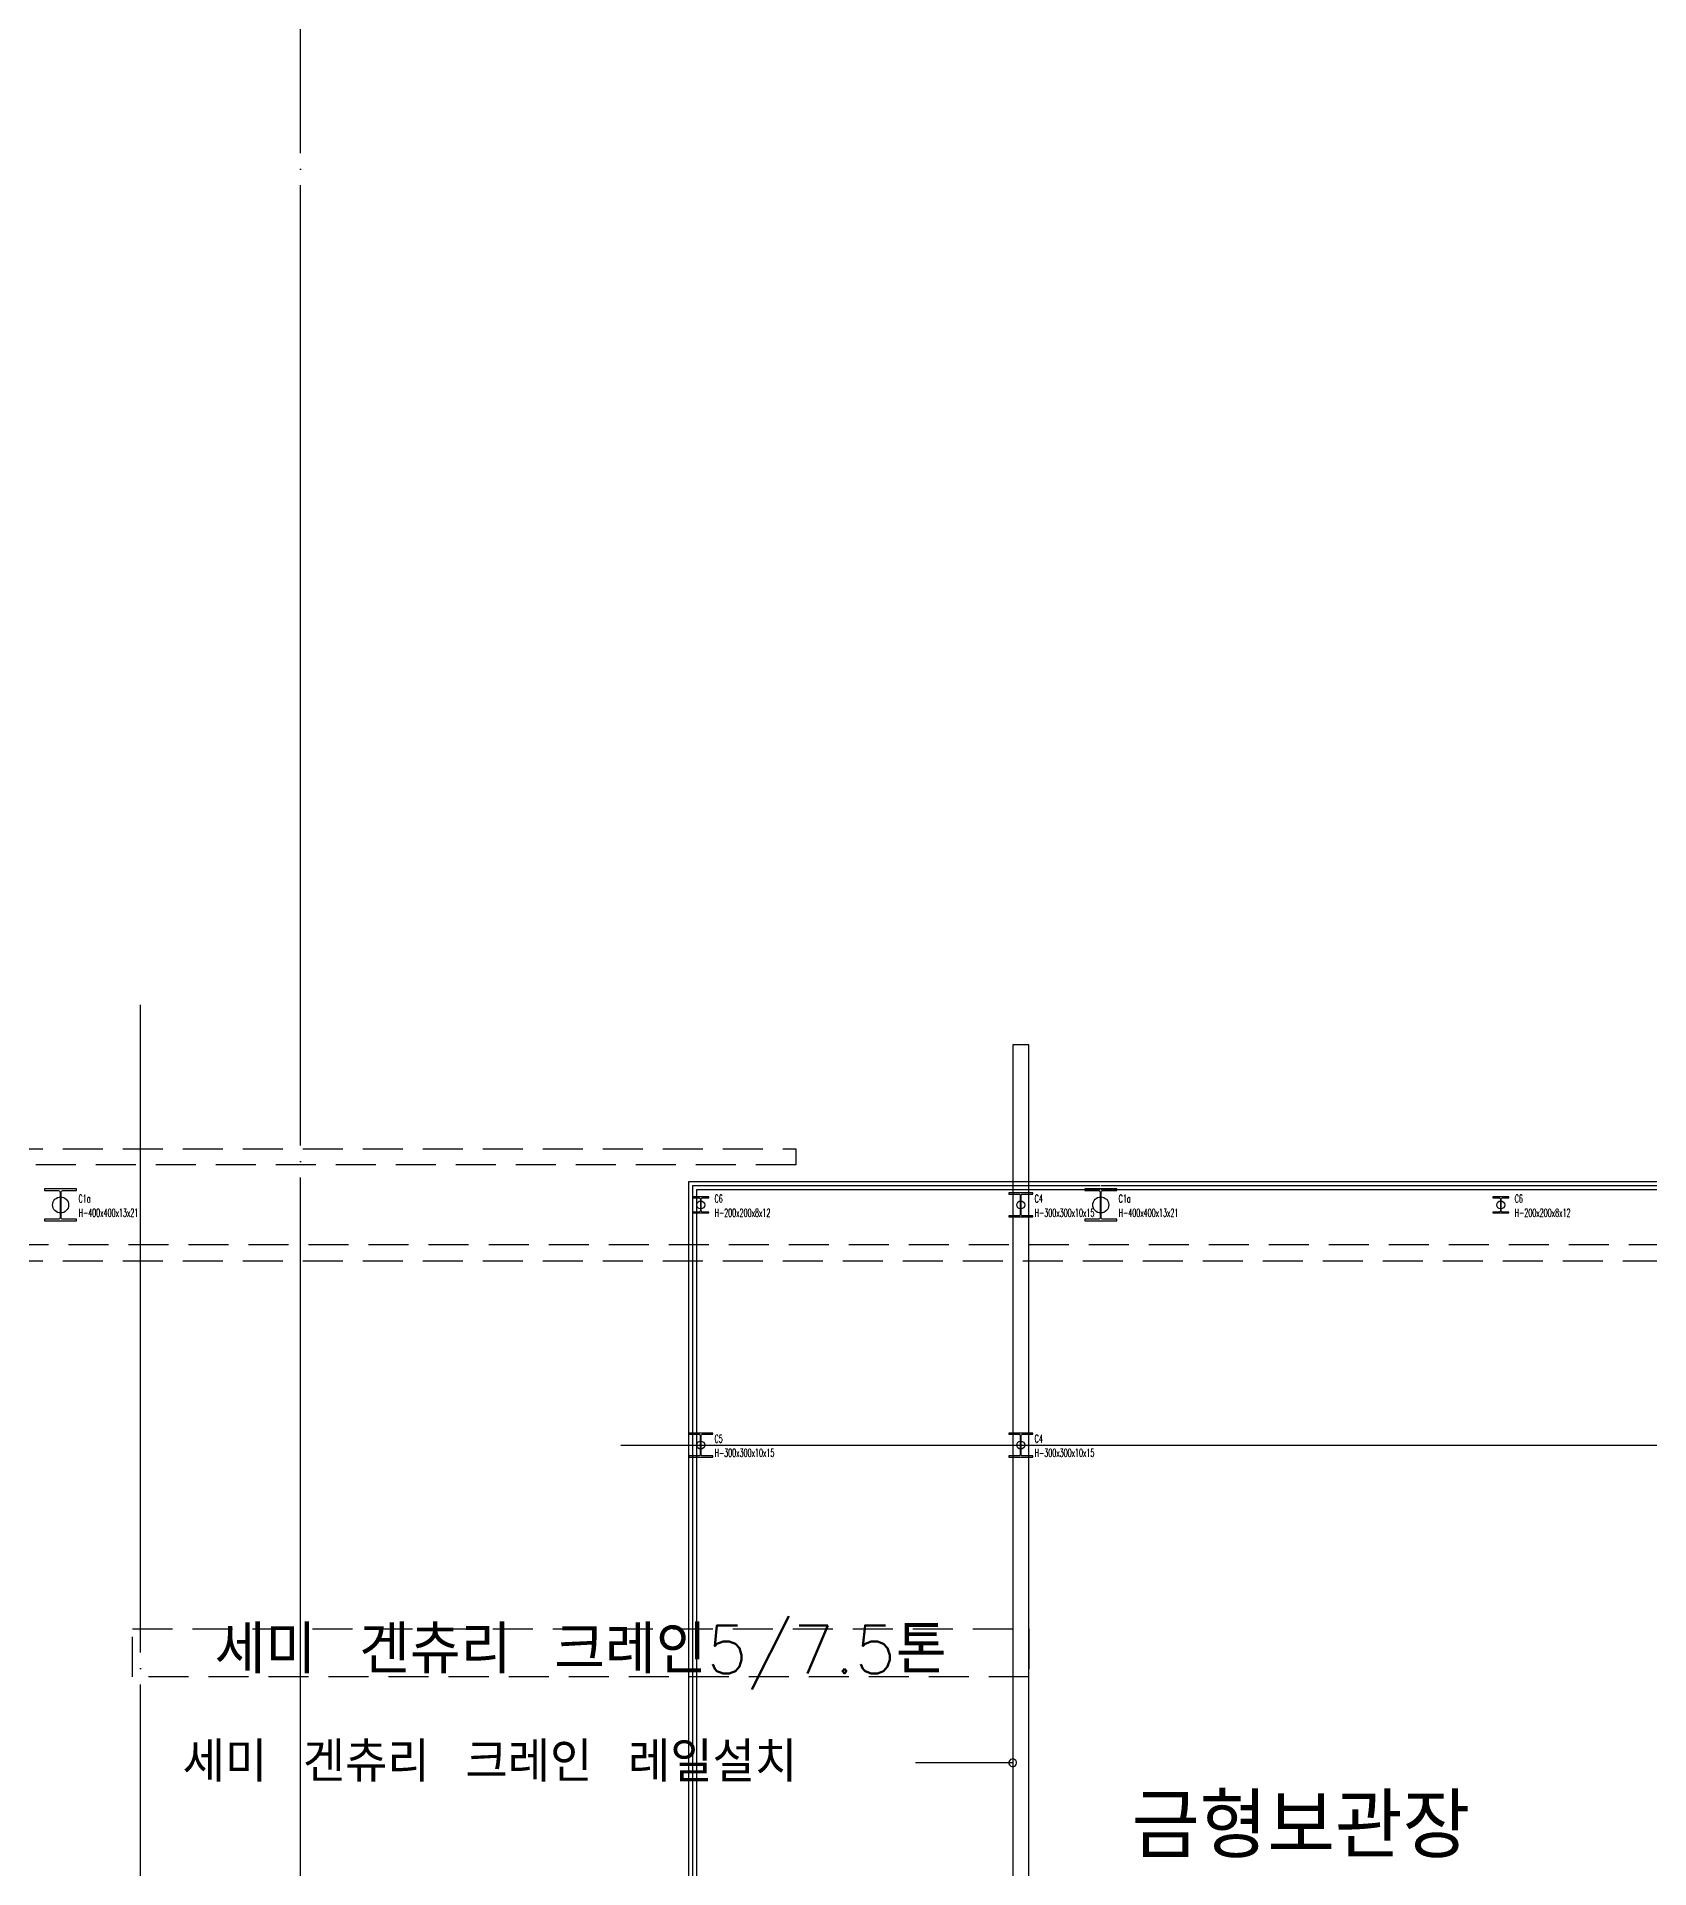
# Model space of a CAD drawing. Header units: millimetres. Extents: x 10462777 to 22643323, y 453826 to 1389191.
# Drawn here: x 11488073 to 11508231, y 582117 to 605007 of the extents above; entities that cross this region are included whole.
import ezdxf
from ezdxf.enums import TextEntityAlignment as Align

# ---------------------------------------------------------------- set-up
doc = ezdxf.new("R2010")
doc.units = ezdxf.units.MM
doc.header["$LTSCALE"] = 200
doc.header["$MEASUREMENT"] = 0
doc.linetypes.add('CEN', pattern=[62, 60, -1, 0, -1])
doc.linetypes.add('HIDDEN', pattern=[3.75, 2.5, -1.25])
for name, color, linetype in [('CEN', 1, 'CONTINUOUS'), ('CEN2', 8, 'CEN'), ('COL', 2, 'CONTINUOUS'), ('EL', 9, 'CONTINUOUS'), ('lea', 7, 'CONTINUOUS'), ('panel', 4, 'CONTINUOUS'), ('tab6', 5, 'HIDDEN'), ('TEXT', 7, 'CONTINUOUS')]:
    doc.layers.add(name, color=color, linetype=linetype)
doc.layers.add('No_Print', color=153, linetype='CONTINUOUS', plot=False)
doc.styles.add('a1', font='txt.shx ', dxfattribs={"height": 300, "bigfont": ' whgtxt.shx'})
doc.styles.add('HYwulM', font='txt.shx ', dxfattribs={"bigfont": ' whgtxt.shx'})
doc.styles.add('HY울릉도L', font='txt.shx ', dxfattribs={"bigfont": ' whgtxt.shx'})

msp = doc.modelspace()

# ---------------------------------------------------------------- linework, layer by layer
at = {"layer": 'CEN', "color": 253, "ltscale": 10}
msp.add_line((11495373.2949, 587407.23366), (11513704.26752, 587407.23366), dxfattribs=at)
at = {"layer": 'CEN2', "color": 253}
for p, q in [((11491373.2949, 566349.28543), (11491373.2949, 613829.28543)), ((11489373.2949, 560014.35276), (11489373.2949, 592907.23366))]:
    msp.add_line(p, q, dxfattribs=at)
at = {"layer": 'COL', "color": 253}
for points in [[(11488366.7949, 590250.23366, -0.4142135624), (11488344.7949, 590228.23366), (11488173.2949, 590228.23366), (11488173.2949, 590207.23366), (11488573.2949, 590207.23366), (11488573.2949, 590228.23366), (11488401.7949, 590228.23366, -0.4142135624), (11488379.7949, 590250.23366), (11488379.7949, 590564.23366, -0.4142135624), (11488401.7949, 590586.23366), (11488573.2949, 590586.23366), (11488573.2949, 590607.23366), (11488173.2949, 590607.23366), (11488173.2949, 590586.23366), (11488344.7949, 590586.23366, -0.4142135624), (11488366.7949, 590564.23366)], [(11501366.7949, 590250.23366, -0.4142135624), (11501344.7949, 590228.23366), (11501173.2949, 590228.23366), (11501173.2949, 590207.23366), (11501573.2949, 590207.23366), (11501573.2949, 590228.23366), (11501401.7949, 590228.23366, -0.4142135624), (11501379.7949, 590250.23366), (11501379.7949, 590564.23366, -0.4142135624), (11501401.7949, 590586.23366), (11501573.2949, 590586.23366), (11501573.2949, 590607.23366), (11501173.2949, 590607.23366), (11501173.2949, 590586.23366), (11501344.7949, 590586.23366, -0.4142135624), (11501366.7949, 590564.23366)], [(11496369.2949, 590335.23366, -0.4142135624), (11496353.2949, 590319.23366), (11496273.2949, 590319.23366), (11496273.2949, 590307.23366), (11496473.2949, 590307.23366), (11496473.2949, 590319.23366), (11496393.2949, 590319.23366, -0.4142135624), (11496377.2949, 590335.23366), (11496377.2949, 590479.23366, -0.4142135624), (11496393.2949, 590495.23366), (11496473.2949, 590495.23366), (11496473.2949, 590507.23366), (11496273.2949, 590507.23366), (11496273.2949, 590495.23366), (11496353.2949, 590495.23366, -0.4142135624), (11496369.2949, 590479.23366)], [(11500368.2949, 590288.23366, -0.4142135624), (11500352.2949, 590272.23366), (11500223.2949, 590272.23366), (11500223.2949, 590257.23366), (11500523.2949, 590257.23366), (11500523.2949, 590272.23366), (11500394.2949, 590272.23366, -0.4142135624), (11500378.2949, 590288.23366), (11500378.2949, 590526.23366, -0.4142135624), (11500394.2949, 590542.23366), (11500523.2949, 590542.23366), (11500523.2949, 590557.23366), (11500223.2949, 590557.23366), (11500223.2949, 590542.23366), (11500352.2949, 590542.23366, -0.4142135624), (11500368.2949, 590526.23366)], [(11506369.2949, 590335.23366, -0.4142135624), (11506353.2949, 590319.23366), (11506273.2949, 590319.23366), (11506273.2949, 590307.23366), (11506473.2949, 590307.23366), (11506473.2949, 590319.23366), (11506393.2949, 590319.23366, -0.4142135624), (11506377.2949, 590335.23366), (11506377.2949, 590479.23366, -0.4142135624), (11506393.2949, 590495.23366), (11506473.2949, 590495.23366), (11506473.2949, 590507.23366), (11506273.2949, 590507.23366), (11506273.2949, 590495.23366), (11506353.2949, 590495.23366, -0.4142135624), (11506369.2949, 590479.23366)], [(11496368.2949, 587288.23366, -0.4142135624), (11496352.2949, 587272.23366), (11496223.2949, 587272.23366), (11496223.2949, 587257.23366), (11496523.2949, 587257.23366), (11496523.2949, 587272.23366), (11496394.2949, 587272.23366, -0.4142135624), (11496378.2949, 587288.23366), (11496378.2949, 587526.23366, -0.4142135624), (11496394.2949, 587542.23366), (11496523.2949, 587542.23366), (11496523.2949, 587557.23366), (11496223.2949, 587557.23366), (11496223.2949, 587542.23366), (11496352.2949, 587542.23366, -0.4142135624), (11496368.2949, 587526.23366)], [(11500368.2949, 587288.23366, -0.4142135624), (11500352.2949, 587272.23366), (11500223.2949, 587272.23366), (11500223.2949, 587257.23366), (11500523.2949, 587257.23366), (11500523.2949, 587272.23366), (11500394.2949, 587272.23366, -0.4142135624), (11500378.2949, 587288.23366), (11500378.2949, 587526.23366, -0.4142135624), (11500394.2949, 587542.23366), (11500523.2949, 587542.23366), (11500523.2949, 587557.23366), (11500223.2949, 587557.23366), (11500223.2949, 587542.23366), (11500352.2949, 587542.23366, -0.4142135624), (11500368.2949, 587526.23366)]]:
    msp.add_lwpolyline(points, format="xyb", close=True, dxfattribs=at)
at = {"layer": 'EL', "color": 253, "ltscale": 10}
for p, q in [((11496273.2949, 574732.23366), (11496273.2949, 590651.23366)), ((11496273.2949, 590651.23366), (11501367.2949, 590651.23366)), ((11496323.2949, 574782.23366), (11496323.2949, 590601.23366)), ((11496323.2949, 590601.23366), (11501367.2949, 590601.23366)), ((11501379.2949, 590651.23366), (11511638.29521, 590651.23366)), ((11501379.2949, 590601.23366), (11511123.2949, 590601.23366))]:
    msp.add_line(p, q, dxfattribs=at)
at = {"layer": 'lea', "color": 253}
msp.add_line((11500273.2949, 583437.35789), (11499058.7081, 583437.35789), dxfattribs=at)
for start, end in [(330.3588154, 150.3588154), (150.3588154, 330.3588154)]:
    msp.add_arc((11500273.2949, 583437.35789), 48.21429, start, end, dxfattribs=at)
at = {"layer": 'No_Print', "color": 253}
for centre, radius in [((11488373.2949, 590407.23366), 100), ((11496373.2949, 590407.23366), 50), ((11500373.2949, 590407.23366), 50), ((11501373.2949, 590407.23366), 100), ((11506373.2949, 590407.23366), 50), ((11496373.2949, 587407.23366), 50), ((11500373.2949, 587407.23366), 50)]:
    msp.add_circle(centre, radius, dxfattribs=at)
at = {"layer": 'panel', "color": 253}
for p, q in [((11496223.2949, 574682.23366), (11496223.2949, 590701.23366)), ((11496223.2949, 590701.23366), (11511638.29521, 590701.23366))]:
    msp.add_line(p, q, dxfattribs=at)
at = {"layer": 'tab6', "color": 253, "linetype": 'Continuous'}
for p, q in [((11500473.2949, 592407.23366), (11500273.2949, 592407.23366)), ((11500273.2949, 592407.23366), (11500273.2949, 568907.23366)), ((11500473.2949, 568907.23366), (11500473.2949, 592407.23366))]:
    msp.add_line(p, q, dxfattribs=at)
at = {"layer": 'tab6', "color": 253}
for p, q in [((11436650.7949, 591107.23366), (11497563.67703, 591107.23366)), ((11497563.67703, 591107.23366), (11497563.67703, 590907.23366)), ((11497563.67703, 590907.23366), (11436650.7949, 590907.23366)), ((11511473.2949, 589907.23366), (11436650.7949, 589907.23366)), ((11436650.7949, 589707.23366), (11511473.2949, 589707.23366)), ((11489273.2949, 585110.23366), (11500473.2949, 585110.23366)), ((11489273.2949, 584510.23366), (11489273.2949, 585110.23366)), ((11500473.2949, 585110.23366), (11500473.2949, 584510.23366)), ((11500473.2949, 584510.23366), (11489273.2949, 584510.23366))]:
    msp.add_line(p, q, dxfattribs=at)

# ---------------------------------------------------------------- texts
at = {"layer": 'No_Print', "color": 253, "style": 'HYwulM', "width": 0.5}
for s, p in [('C1a', (11488597.12968, 590486.34295)), ('H-400x400x13x21', (11488597.12968, 590310.33283)), ('C6', (11496547.12968, 590486.34295)), ('H-200x200x8x12', (11496547.12968, 590310.33283)), ('C4', (11500547.12968, 590486.34295)), ('H-300x300x10x15', (11500547.12968, 590310.33283)), ('C1a', (11501597.12968, 590486.34295)), ('H-400x400x13x21', (11501597.12968, 590310.33283)), ('C6', (11506547.12968, 590486.34295)), ('H-200x200x8x12', (11506547.12968, 590310.33283)), ('C5', (11496547.12968, 587486.34295)), ('H-300x300x10x15', (11496547.12968, 587310.33283)), ('C4', (11500547.12968, 587486.34295)), ('H-300x300x10x15', (11500547.12968, 587310.33283))]:
    msp.add_text(s, height=100, dxfattribs=at).set_placement(p, align=Align.MIDDLE_LEFT)
at = {"layer": 'TEXT', "color": 253, "style": 'HY울릉도L'}
msp.add_text('세미 겐츄리 크레인5/7.5톤', height=600, dxfattribs=at).set_placement((11494873.2949, 584810.23366), align=Align.MIDDLE)
at = {"layer": 'TEXT', "color": 253}
for s, height, style, p in [('세미 겐츄리 크레인 레일설치', 499.7827032, 'a1', (11489897.2847, 583198.32387)), ('금형보관장', 800, 'HY울릉도L', (11501761.71911, 582245.40734))]:
    msp.add_text(s, height=height, dxfattribs=dict(at, style=style)).set_placement(p)

doc.saveas('drawing.dxf')
